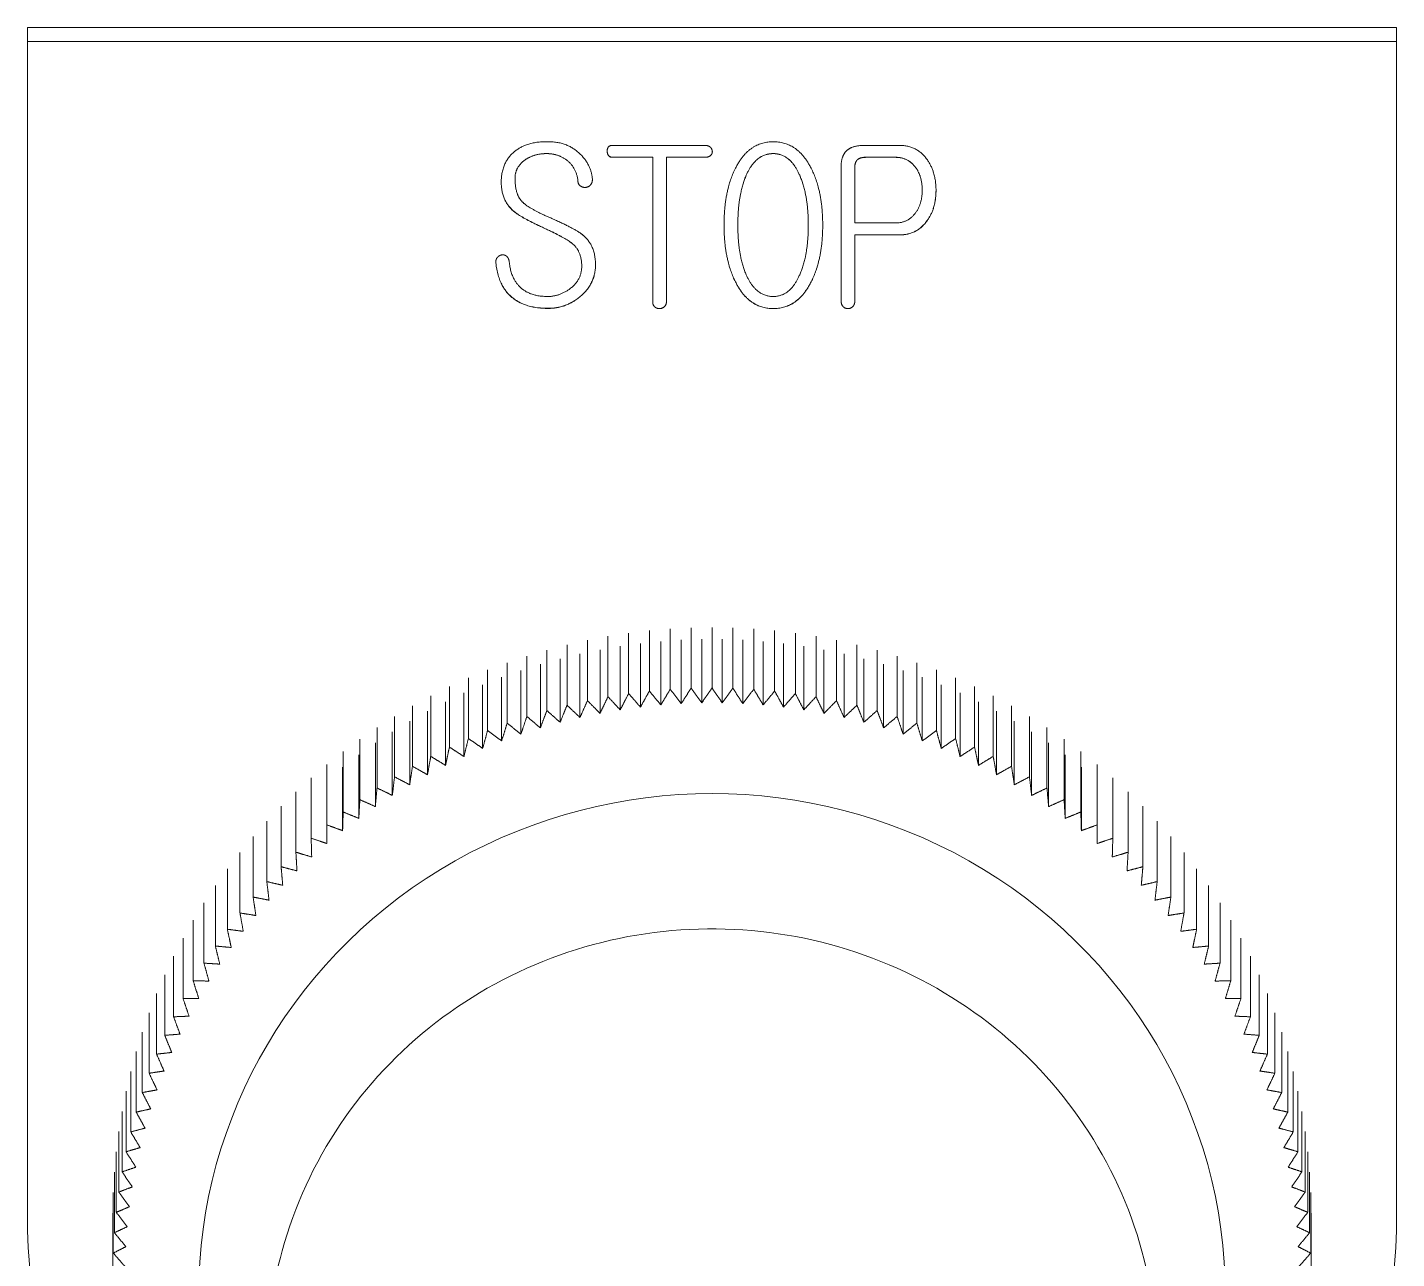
# Model space of a CAD drawing. Header units: millimetres. Extents: x 4969 to 37601, y -771 to 6478.
# Drawn here: x 28664.49 to 28704.49, y 1461.8 to 1497.78 of the extents above; entities that cross this region are included whole.
import ezdxf

# ---------------------------------------------------------------- set-up
doc = ezdxf.new("R2010")
doc.units = ezdxf.units.MM
doc.header["$LTSCALE"] = 7
doc.header["$MEASUREMENT"] = 0
doc.layers.add('REMOTE BOX ASSY(OP)$0$가시적인 것(ISO)', color=3, linetype='CONTINUOUS', lineweight=5)

msp = doc.modelspace()

# ---------------------------------------------------------------- linework, layer by layer
at = {"layer": 'REMOTE BOX ASSY(OP)$0$가시적인 것(ISO)'}
for p, q in [((28664.492, 1497.362, -0.01), (28664.492, 1497.778, -0.01)), ((28664.492, 1497.778, -0.01), (28704.492, 1497.778, -0.01)), ((28704.492, 1497.362, -0.01), (28704.492, 1497.778, -0.01)), ((28664.492, 1497.362, -0.01), (28704.492, 1497.362, -0.01)), ((28664.492, 1463.127, -0.01), (28664.492, 1497.362, -0.01)), ((28704.492, 1497.362, -0.01), (28704.492, 1463.127, -0.01)), ((28679.637, 1494.436, -0.01), (28679.715, 1494.436, -0.01)), ((28681.586, 1494.329, -0.01), (28684.294, 1494.329, -0.01)), ((28688.937, 1494.329, -0.01), (28689.967, 1494.329, -0.01)), ((28679.022, 1493.898, -0.01), (28679.022, 1493.9, -0.01)), ((28680.272, 1493.879, -0.01), (28680.272, 1493.881, -0.01)), ((28682.759, 1493.982, -0.01), (28681.586, 1493.982, -0.01)), ((28682.759, 1493.98, -0.01), (28681.586, 1493.98, -0.01)), ((28682.759, 1493.98, -0.01), (28682.759, 1493.982, -0.01)), ((28682.759, 1489.755, -0.01), (28682.759, 1493.98, -0.01)), ((28683.16, 1493.98, -0.01), (28683.16, 1493.982, -0.01)), ((28684.294, 1493.982, -0.01), (28683.16, 1493.982, -0.01)), ((28683.16, 1493.98, -0.01), (28683.16, 1489.755, -0.01)), ((28684.294, 1493.98, -0.01), (28683.16, 1493.98, -0.01)), ((28688.264, 1489.78, -0.01), (28688.264, 1493.708, -0.01)), ((28688.665, 1493.695, -0.01), (28688.665, 1493.697, -0.01)), ((28688.665, 1493.695, -0.01), (28688.665, 1492.061, -0.01)), ((28689.851, 1493.982, -0.01), (28688.989, 1493.982, -0.01)), ((28689.851, 1493.98, -0.01), (28688.989, 1493.98, -0.01)), ((28678.737, 1493.366, -0.01), (28678.737, 1493.368, -0.01)), ((28680.654, 1493.138, -0.01), (28680.654, 1493.14, -0.01)), ((28680.803, 1493.1, -0.01), (28680.803, 1493.102, -0.01)), ((28690.634, 1493.017, -0.01), (28690.634, 1493.019, -0.01)), ((28688.665, 1492.061, -0.01), (28689.851, 1492.061, -0.01)), ((28679.566, 1491.921, -0.01), (28679.566, 1491.923, -0.01)), ((28679.63, 1491.892, -0.01), (28679.566, 1491.923, -0.01)), ((28679.63, 1491.89, -0.01), (28679.566, 1491.921, -0.01)), ((28679.63, 1491.89, -0.01), (28679.63, 1491.892, -0.01)), ((28685.246, 1491.997, -0.01), (28685.246, 1491.999, -0.01)), ((28687.305, 1491.997, -0.01), (28687.305, 1491.999, -0.01)), ((28688.665, 1491.712, -0.01), (28688.665, 1491.714, -0.01)), ((28689.967, 1491.714, -0.01), (28688.665, 1491.714, -0.01)), ((28688.665, 1491.712, -0.01), (28688.665, 1489.78, -0.01)), ((28689.967, 1491.712, -0.01), (28688.665, 1491.712, -0.01)), ((28678.18, 1490.895, -0.01), (28678.18, 1490.897, -0.01)), ((28680.686, 1490.8, -0.01), (28680.686, 1490.802, -0.01)), ((28682.817, 1489.609, -0.01), (28682.817, 1489.611, -0.01)), ((28688.322, 1489.615, -0.01), (28688.322, 1489.617, -0.01)), ((28682.056, 1480.078, -0.01), (28682.056, 1478.31, -0.01)), ((28682.662, 1480.15, -0.01), (28682.662, 1478.383, -0.01)), ((28683.271, 1480.203, -0.01), (28683.271, 1478.435, -0.01)), ((28683.881, 1480.234, -0.01), (28683.881, 1478.467, -0.01)), ((28684.492, 1480.244, -0.01), (28684.492, 1478.477, -0.01)), ((28685.102, 1478.467, -0.01), (28685.102, 1480.234, -0.01)), ((28685.712, 1480.203, -0.01), (28685.712, 1478.435, -0.01)), ((28686.321, 1480.15, -0.01), (28686.321, 1478.383, -0.01)), ((28686.927, 1480.078, -0.01), (28686.927, 1478.31, -0.01)), ((28680.258, 1479.736, -0.01), (28680.258, 1477.968, -0.01)), ((28680.853, 1479.87, -0.01), (28680.853, 1478.103, -0.01)), ((28681.453, 1479.984, -0.01), (28681.453, 1478.217, -0.01)), ((28681.81, 1479.691, -0.01), (28681.81, 1477.833, -0.01)), ((28682.402, 1479.773, -0.01), (28682.402, 1477.914, -0.01)), ((28682.997, 1479.834, -0.01), (28682.997, 1477.976, -0.01)), ((28683.594, 1479.875, -0.01), (28683.594, 1478.016, -0.01)), ((28684.192, 1479.895, -0.01), (28684.192, 1478.037, -0.01)), ((28684.791, 1478.037, -0.01), (28684.791, 1479.895, -0.01)), ((28685.389, 1479.875, -0.01), (28685.389, 1478.016, -0.01)), ((28685.986, 1479.834, -0.01), (28685.986, 1477.976, -0.01)), ((28686.581, 1479.773, -0.01), (28686.581, 1477.914, -0.01)), ((28687.174, 1479.691, -0.01), (28687.174, 1477.833, -0.01)), ((28687.531, 1479.984, -0.01), (28687.531, 1478.217, -0.01)), ((28688.13, 1479.87, -0.01), (28688.13, 1478.103, -0.01)), ((28688.725, 1479.736, -0.01), (28688.725, 1477.968, -0.01)), ((28678.506, 1479.212, -0.01), (28678.506, 1477.445, -0.01)), ((28679.084, 1479.406, -0.01), (28679.084, 1477.639, -0.01)), ((28679.668, 1479.581, -0.01), (28679.668, 1477.814, -0.01)), ((28680.054, 1479.326, -0.01), (28680.054, 1477.468, -0.01)), ((28680.635, 1479.468, -0.01), (28680.635, 1477.61, -0.01)), ((28681.22, 1479.59, -0.01), (28681.22, 1477.731, -0.01)), ((28687.763, 1479.59, -0.01), (28687.763, 1477.731, -0.01)), ((28688.349, 1479.468, -0.01), (28688.349, 1477.61, -0.01)), ((28688.929, 1479.326, -0.01), (28688.929, 1477.468, -0.01)), ((28689.315, 1479.581, -0.01), (28689.315, 1477.814, -0.01)), ((28689.9, 1479.406, -0.01), (28689.9, 1477.639, -0.01)), ((28690.477, 1479.212, -0.01), (28690.477, 1477.445, -0.01)), ((28677.936, 1478.998, -0.01), (28677.936, 1477.231, -0.01)), ((28678.91, 1478.984, -0.01), (28678.91, 1477.126, -0.01)), ((28679.479, 1479.165, -0.01), (28679.479, 1477.307, -0.01)), ((28689.505, 1479.165, -0.01), (28689.505, 1477.307, -0.01)), ((28690.074, 1478.984, -0.01), (28690.074, 1477.126, -0.01)), ((28691.047, 1478.998, -0.01), (28691.047, 1477.231, -0.01)), ((28676.82, 1478.512, -0.01), (28676.82, 1476.745, -0.01)), ((28677.374, 1478.764, -0.01), (28677.374, 1476.997, -0.01)), ((28677.792, 1478.565, -0.01), (28677.792, 1476.706, -0.01)), ((28678.347, 1478.784, -0.01), (28678.347, 1476.925, -0.01)), ((28690.636, 1478.784, -0.01), (28690.636, 1476.925, -0.01)), ((28691.191, 1478.565, -0.01), (28691.191, 1476.706, -0.01)), ((28691.61, 1478.764, -0.01), (28691.61, 1476.997, -0.01)), ((28692.163, 1478.512, -0.01), (28692.163, 1476.745, -0.01)), ((28676.276, 1478.241, -0.01), (28676.276, 1476.473, -0.01)), ((28676.708, 1478.07, -0.01), (28676.708, 1476.211, -0.01)), ((28677.246, 1478.327, -0.01), (28677.246, 1476.468, -0.01)), ((28691.738, 1478.327, -0.01), (28691.738, 1476.468, -0.01)), ((28692.276, 1478.07, -0.01), (28692.276, 1476.211, -0.01)), ((28692.707, 1478.241, -0.01), (28692.707, 1476.473, -0.01)), ((28675.218, 1477.643, -0.01), (28675.218, 1475.876, -0.01)), ((28675.742, 1477.951, -0.01), (28675.742, 1476.184, -0.01)), ((28676.179, 1477.795, -0.01), (28676.179, 1475.937, -0.01)), ((28692.804, 1477.795, -0.01), (28692.804, 1475.937, -0.01)), ((28693.242, 1477.951, -0.01), (28693.242, 1476.184, -0.01)), ((28693.765, 1477.643, -0.01), (28693.765, 1475.876, -0.01)), ((28674.706, 1477.318, -0.01), (28674.706, 1475.55, -0.01)), ((28675.661, 1477.502, -0.01), (28675.661, 1475.644, -0.01)), ((28693.323, 1477.502, -0.01), (28693.323, 1475.644, -0.01)), ((28694.278, 1477.318, -0.01), (28694.278, 1475.55, -0.01)), ((28674.205, 1476.975, -0.01), (28674.205, 1475.208, -0.01)), ((28674.657, 1476.865, -0.01), (28674.657, 1475.006, -0.01)), ((28675.153, 1477.192, -0.01), (28675.153, 1475.334, -0.01)), ((28693.83, 1477.192, -0.01), (28693.83, 1475.334, -0.01)), ((28694.326, 1476.865, -0.01), (28694.326, 1475.006, -0.01)), ((28694.778, 1476.975, -0.01), (28694.778, 1475.208, -0.01)), ((28673.718, 1476.615, -0.01), (28673.718, 1474.848, -0.01)), ((28674.173, 1476.521, -0.01), (28674.173, 1474.662, -0.01)), ((28694.81, 1476.521, -0.01), (28694.81, 1474.662, -0.01)), ((28695.266, 1476.615, -0.01), (28695.266, 1474.848, -0.01)), ((28673.243, 1476.239, -0.01), (28673.243, 1474.472, -0.01)), ((28673.701, 1476.16, -0.01), (28673.701, 1474.302, -0.01)), ((28695.282, 1476.16, -0.01), (28695.282, 1474.302, -0.01)), ((28695.741, 1476.239, -0.01), (28695.741, 1474.472, -0.01)), ((28672.782, 1475.847, -0.01), (28672.782, 1474.08, -0.01)), ((28696.202, 1475.847, -0.01), (28696.202, 1474.08, -0.01)), ((28672.335, 1475.44, -0.01), (28672.335, 1473.673, -0.01)), ((28696.648, 1475.44, -0.01), (28696.648, 1473.673, -0.01)), ((28671.903, 1475.017, -0.01), (28671.903, 1473.25, -0.01)), ((28697.08, 1475.017, -0.01), (28697.08, 1473.25, -0.01)), ((28671.487, 1474.581, -0.01), (28671.487, 1472.813, -0.01)), ((28697.497, 1474.581, -0.01), (28697.497, 1472.813, -0.01)), ((28671.086, 1474.13, -0.01), (28671.086, 1472.362, -0.01)), ((28697.898, 1474.13, -0.01), (28697.898, 1472.362, -0.01)), ((28670.702, 1473.665, -0.01), (28670.702, 1471.898, -0.01)), ((28698.282, 1473.665, -0.01), (28698.282, 1471.898, -0.01)), ((28670.334, 1473.188, -0.01), (28670.334, 1471.421, -0.01)), ((28698.65, 1473.188, -0.01), (28698.65, 1471.421, -0.01)), ((28669.984, 1472.699, -0.01), (28669.984, 1470.931, -0.01)), ((28699, 1472.699, -0.01), (28699, 1470.931, -0.01)), ((28669.651, 1472.198, -0.01), (28669.651, 1470.43, -0.01)), ((28699.333, 1472.198, -0.01), (28699.333, 1470.43, -0.01)), ((28669.336, 1471.685, -0.01), (28669.336, 1469.918, -0.01)), ((28699.647, 1471.685, -0.01), (28699.647, 1469.918, -0.01)), ((28669.04, 1471.163, -0.01), (28669.04, 1469.396, -0.01)), ((28699.943, 1471.163, -0.01), (28699.943, 1469.396, -0.01)), ((28668.763, 1470.63, -0.01), (28668.763, 1468.863, -0.01)), ((28700.221, 1470.63, -0.01), (28700.221, 1468.863, -0.01)), ((28668.505, 1470.089, -0.01), (28668.505, 1468.322, -0.01)), ((28700.479, 1470.089, -0.01), (28700.479, 1468.322, -0.01)), ((28668.266, 1469.539, -0.01), (28668.266, 1467.772, -0.01)), ((28700.717, 1469.539, -0.01), (28700.717, 1467.772, -0.01)), ((28668.047, 1468.981, -0.01), (28668.047, 1467.214, -0.01)), ((28700.936, 1468.981, -0.01), (28700.936, 1467.214, -0.01)), ((28667.848, 1468.416, -0.01), (28667.848, 1466.649, -0.01)), ((28701.135, 1468.416, -0.01), (28701.135, 1466.649, -0.01)), ((28667.67, 1467.845, -0.01), (28667.67, 1466.078, -0.01)), ((28701.314, 1467.845, -0.01), (28701.314, 1466.078, -0.01)), ((28667.512, 1467.268, -0.01), (28667.512, 1465.5, -0.01)), ((28701.472, 1467.268, -0.01), (28701.472, 1465.5, -0.01)), ((28667.374, 1466.686, -0.01), (28667.374, 1464.918, -0.01)), ((28701.609, 1466.686, -0.01), (28701.609, 1464.918, -0.01)), ((28667.258, 1466.099, -0.01), (28667.258, 1464.332, -0.01)), ((28701.726, 1466.099, -0.01), (28701.726, 1464.332, -0.01)), ((28667.162, 1465.509, -0.01), (28667.162, 1463.742, -0.01)), ((28701.821, 1465.509, -0.01), (28701.821, 1463.742, -0.01)), ((28667.088, 1464.916, -0.01), (28667.088, 1463.149, -0.01)), ((28701.896, 1464.916, -0.01), (28701.896, 1463.149, -0.01)), ((28667.034, 1464.321, -0.01), (28667.034, 1462.553, -0.01)), ((28701.949, 1464.321, -0.01), (28701.949, 1462.553, -0.01)), ((28667.002, 1463.724, -0.01), (28667.002, 1461.957, -0.01)), ((28701.981, 1463.724, -0.01), (28701.981, 1461.957, -0.01)), ((28666.992, 1463.127, -0.01), (28666.992, 1461.359, -0.01)), ((28701.992, 1463.127, -0.01), (28701.992, 1461.359, -0.01))]:
    msp.add_line(p, q, dxfattribs=at)
for centre, major_axis, start_param, end_param in [((28684.492, 1460.715, -0.01), (15, 0), 0, 3.141593), ((28684.492, 1463.127, -0.01), (20, 0), 3.141593, 6.283185)]:
    msp.add_ellipse(centre, major_axis=major_axis, ratio=0.978148, start_param=start_param, end_param=end_param, dxfattribs=at)
for points in [[(28678.711, 1494.139, -0.01), (28679.067, 1494.436, -0.01), (28679.637, 1494.436, -0.01)], [(28679.715, 1494.436, -0.01), (28680.265, 1494.436, -0.01), (28680.634, 1494.082, -0.01)], [(28685.194, 1493.695, -0.01), (28685.582, 1494.436, -0.01), (28686.282, 1494.436, -0.01)], [(28686.282, 1494.436, -0.01), (28686.981, 1494.436, -0.01), (28687.37, 1493.695, -0.01)], [(28678.335, 1493.252, -0.01), (28678.335, 1493.822, -0.01), (28678.711, 1494.139, -0.01)], [(28679.656, 1494.09, -0.01), (28679.294, 1494.09, -0.01), (28679.022, 1493.9, -0.01)], [(28679.656, 1494.088, -0.01), (28679.294, 1494.088, -0.01), (28679.022, 1493.898, -0.01)], [(28680.272, 1493.881, -0.01), (28680.012, 1494.09, -0.01), (28679.656, 1494.09, -0.01)], [(28680.272, 1493.879, -0.01), (28680.012, 1494.088, -0.01), (28679.656, 1494.088, -0.01)], [(28680.634, 1494.082, -0.01), (28680.958, 1493.771, -0.01), (28680.997, 1493.353, -0.01)], [(28681.431, 1494.158, -0.01), (28681.424, 1494.329, -0.01), (28681.586, 1494.329, -0.01)], [(28681.431, 1494.16, -0.01), (28681.431, 1494.166, -0.01), (28681.431, 1494.172, -0.01)], [(28681.586, 1493.982, -0.01), (28681.437, 1493.982, -0.01), (28681.431, 1494.16, -0.01)], [(28681.586, 1493.98, -0.01), (28681.437, 1493.98, -0.01), (28681.431, 1494.158, -0.01)], [(28684.294, 1494.329, -0.01), (28684.378, 1494.329, -0.01), (28684.443, 1494.278, -0.01)], [(28684.455, 1494.039, -0.01), (28684.397, 1493.982, -0.01), (28684.294, 1493.982, -0.01)], [(28684.455, 1494.037, -0.01), (28684.397, 1493.98, -0.01), (28684.294, 1493.98, -0.01)], [(28684.443, 1494.278, -0.01), (28684.494, 1494.227, -0.01), (28684.501, 1494.158, -0.01)], [(28684.501, 1494.158, -0.01), (28684.507, 1494.088, -0.01), (28684.455, 1494.037, -0.01)], [(28684.502, 1494.143, -0.01), (28684.501, 1494.084, -0.01), (28684.455, 1494.039, -0.01)], [(28686.282, 1494.09, -0.01), (28685.77, 1494.09, -0.01), (28685.492, 1493.456, -0.01)], [(28686.282, 1494.088, -0.01), (28685.77, 1494.088, -0.01), (28685.492, 1493.454, -0.01)], [(28687.053, 1493.456, -0.01), (28686.781, 1494.09, -0.01), (28686.282, 1494.09, -0.01)], [(28687.053, 1493.454, -0.01), (28686.781, 1494.088, -0.01), (28686.282, 1494.088, -0.01)], [(28688.264, 1493.708, -0.01), (28688.264, 1494.012, -0.01), (28688.413, 1494.164, -0.01)], [(28688.413, 1494.164, -0.01), (28688.581, 1494.329, -0.01), (28688.937, 1494.329, -0.01)], [(28689.967, 1494.329, -0.01), (28690.479, 1494.329, -0.01), (28690.77, 1493.923, -0.01)], [(28679.022, 1493.9, -0.01), (28678.737, 1493.691, -0.01), (28678.737, 1493.368, -0.01)], [(28679.022, 1493.898, -0.01), (28678.737, 1493.689, -0.01), (28678.737, 1493.366, -0.01)], [(28680.576, 1493.273, -0.01), (28680.544, 1493.653, -0.01), (28680.272, 1493.881, -0.01)], [(28680.576, 1493.271, -0.01), (28680.544, 1493.651, -0.01), (28680.272, 1493.879, -0.01)], [(28684.844, 1491.997, -0.01), (28684.844, 1493.03, -0.01), (28685.194, 1493.695, -0.01)], [(28687.37, 1493.695, -0.01), (28687.726, 1493.03, -0.01), (28687.726, 1491.997, -0.01)], [(28688.73, 1493.9, -0.01), (28688.665, 1493.83, -0.01), (28688.665, 1493.697, -0.01)], [(28688.73, 1493.898, -0.01), (28688.665, 1493.828, -0.01), (28688.665, 1493.695, -0.01)], [(28688.989, 1493.982, -0.01), (28688.808, 1493.982, -0.01), (28688.73, 1493.9, -0.01)], [(28688.989, 1493.98, -0.01), (28688.808, 1493.98, -0.01), (28688.73, 1493.898, -0.01)], [(28690.44, 1493.685, -0.01), (28690.22, 1493.982, -0.01), (28689.851, 1493.982, -0.01)], [(28690.44, 1493.682, -0.01), (28690.22, 1493.98, -0.01), (28689.851, 1493.98, -0.01)], [(28690.634, 1493.019, -0.01), (28690.634, 1493.418, -0.01), (28690.44, 1493.685, -0.01)], [(28690.634, 1493.017, -0.01), (28690.634, 1493.416, -0.01), (28690.44, 1493.682, -0.01)], [(28690.77, 1493.923, -0.01), (28691.036, 1493.556, -0.01), (28691.036, 1493.011, -0.01)], [(28678.678, 1492.422, -0.01), (28678.335, 1492.732, -0.01), (28678.335, 1493.252, -0.01)], [(28678.678, 1492.424, -0.01), (28678.336, 1492.734, -0.01), (28678.335, 1493.252, -0.01)], [(28678.737, 1493.366, -0.01), (28678.737, 1492.922, -0.01), (28678.918, 1492.713, -0.01)], [(28680.654, 1493.14, -0.01), (28680.582, 1493.184, -0.01), (28680.576, 1493.273, -0.01)], [(28680.654, 1493.138, -0.01), (28680.582, 1493.182, -0.01), (28680.576, 1493.271, -0.01)], [(28680.997, 1493.353, -0.01), (28681.003, 1493.245, -0.01), (28680.945, 1493.176, -0.01)], [(28680.998, 1493.333, -0.01), (28680.997, 1493.24, -0.01), (28680.945, 1493.178, -0.01)], [(28685.492, 1493.456, -0.01), (28685.246, 1492.886, -0.01), (28685.246, 1491.999, -0.01)], [(28685.492, 1493.454, -0.01), (28685.246, 1492.884, -0.01), (28685.246, 1491.997, -0.01)], [(28687.305, 1491.999, -0.01), (28687.305, 1492.886, -0.01), (28687.053, 1493.456, -0.01)], [(28687.305, 1491.997, -0.01), (28687.305, 1492.884, -0.01), (28687.053, 1493.454, -0.01)], [(28680.803, 1493.102, -0.01), (28680.718, 1493.095, -0.01), (28680.654, 1493.14, -0.01)], [(28680.803, 1493.1, -0.01), (28680.718, 1493.093, -0.01), (28680.654, 1493.138, -0.01)], [(28680.945, 1493.178, -0.01), (28680.893, 1493.114, -0.01), (28680.803, 1493.102, -0.01)], [(28680.945, 1493.176, -0.01), (28680.893, 1493.112, -0.01), (28680.803, 1493.1, -0.01)], [(28690.44, 1492.358, -0.01), (28690.634, 1492.631, -0.01), (28690.634, 1493.017, -0.01)], [(28691.036, 1493.011, -0.01), (28691.036, 1492.479, -0.01), (28690.77, 1492.118, -0.01)], [(28691.036, 1493.011, -0.01), (28691.035, 1492.48, -0.01), (28690.77, 1492.12, -0.01)], [(28679.566, 1491.923, -0.01), (28678.898, 1492.227, -0.01), (28678.678, 1492.424, -0.01)], [(28679.566, 1491.921, -0.01), (28678.898, 1492.225, -0.01), (28678.678, 1492.422, -0.01)], [(28678.918, 1492.713, -0.01), (28679.099, 1492.504, -0.01), (28679.708, 1492.238, -0.01)], [(28679.708, 1492.238, -0.01), (28680.505, 1491.896, -0.01), (28680.738, 1491.693, -0.01)], [(28689.851, 1492.061, -0.01), (28690.22, 1492.061, -0.01), (28690.44, 1492.358, -0.01)], [(28690.77, 1492.12, -0.01), (28690.479, 1491.714, -0.01), (28689.967, 1491.714, -0.01)], [(28690.77, 1492.118, -0.01), (28690.479, 1491.712, -0.01), (28689.967, 1491.712, -0.01)], [(28680.44, 1491.436, -0.01), (28680.259, 1491.6, -0.01), (28679.63, 1491.892, -0.01)], [(28680.44, 1491.433, -0.01), (28680.259, 1491.598, -0.01), (28679.63, 1491.89, -0.01)], [(28680.738, 1491.693, -0.01), (28681.088, 1491.395, -0.01), (28681.088, 1490.838, -0.01)], [(28685.194, 1490.306, -0.01), (28684.844, 1490.971, -0.01), (28684.844, 1491.997, -0.01)], [(28685.194, 1490.308, -0.01), (28684.844, 1490.972, -0.01), (28684.844, 1491.997, -0.01)], [(28685.246, 1491.997, -0.01), (28685.246, 1491.117, -0.01), (28685.492, 1490.547, -0.01)], [(28687.053, 1490.547, -0.01), (28687.305, 1491.117, -0.01), (28687.305, 1491.997, -0.01)], [(28687.726, 1491.997, -0.01), (28687.726, 1490.971, -0.01), (28687.37, 1490.306, -0.01)], [(28687.726, 1491.997, -0.01), (28687.726, 1490.972, -0.01), (28687.37, 1490.308, -0.01)], [(28680.686, 1490.802, -0.01), (28680.686, 1491.207, -0.01), (28680.44, 1491.436, -0.01)], [(28680.686, 1490.8, -0.01), (28680.686, 1491.205, -0.01), (28680.44, 1491.433, -0.01)], [(28678.18, 1490.895, -0.01), (28678.167, 1490.996, -0.01), (28678.225, 1491.06, -0.01)], [(28678.18, 1490.897, -0.01), (28678.177, 1490.915, -0.01), (28678.177, 1490.932, -0.01)], [(28678.672, 1489.871, -0.01), (28678.244, 1490.207, -0.01), (28678.18, 1490.897, -0.01)], [(28678.672, 1489.869, -0.01), (28678.244, 1490.204, -0.01), (28678.18, 1490.895, -0.01)], [(28678.225, 1491.06, -0.01), (28678.277, 1491.117, -0.01), (28678.354, 1491.129, -0.01)], [(28678.354, 1491.129, -0.01), (28678.432, 1491.136, -0.01), (28678.49, 1491.091, -0.01)], [(28678.49, 1491.091, -0.01), (28678.555, 1491.034, -0.01), (28678.568, 1490.927, -0.01)], [(28678.568, 1490.927, -0.01), (28678.62, 1490.401, -0.01), (28678.937, 1490.141, -0.01)], [(28681.088, 1490.838, -0.01), (28681.088, 1490.268, -0.01), (28680.621, 1489.894, -0.01)], [(28681.088, 1490.838, -0.01), (28681.087, 1490.269, -0.01), (28680.621, 1489.896, -0.01)], [(28680.317, 1490.122, -0.01), (28680.686, 1490.375, -0.01), (28680.686, 1490.8, -0.01)], [(28685.492, 1490.547, -0.01), (28685.77, 1489.913, -0.01), (28686.282, 1489.913, -0.01)], [(28686.282, 1489.913, -0.01), (28686.781, 1489.913, -0.01), (28687.053, 1490.547, -0.01)], [(28678.937, 1490.141, -0.01), (28679.216, 1489.913, -0.01), (28679.695, 1489.913, -0.01)], [(28679.695, 1489.913, -0.01), (28680.019, 1489.913, -0.01), (28680.317, 1490.122, -0.01)], [(28686.282, 1489.56, -0.01), (28685.582, 1489.56, -0.01), (28685.194, 1490.308, -0.01)], [(28686.282, 1489.558, -0.01), (28685.582, 1489.558, -0.01), (28685.194, 1490.306, -0.01)], [(28687.37, 1490.308, -0.01), (28686.981, 1489.56, -0.01), (28686.282, 1489.56, -0.01)], [(28687.37, 1490.306, -0.01), (28686.981, 1489.558, -0.01), (28686.282, 1489.558, -0.01)], [(28679.708, 1489.567, -0.01), (28679.047, 1489.567, -0.01), (28678.672, 1489.871, -0.01)], [(28679.708, 1489.565, -0.01), (28679.047, 1489.565, -0.01), (28678.672, 1489.869, -0.01)], [(28680.621, 1489.896, -0.01), (28680.213, 1489.567, -0.01), (28679.708, 1489.567, -0.01)], [(28680.621, 1489.894, -0.01), (28680.213, 1489.565, -0.01), (28679.708, 1489.565, -0.01)], [(28682.817, 1489.611, -0.01), (28682.759, 1489.668, -0.01), (28682.759, 1489.757, -0.01)], [(28682.817, 1489.609, -0.01), (28682.759, 1489.666, -0.01), (28682.759, 1489.755, -0.01)], [(28682.959, 1489.56, -0.01), (28682.875, 1489.56, -0.01), (28682.817, 1489.611, -0.01)], [(28682.959, 1489.558, -0.01), (28682.875, 1489.558, -0.01), (28682.817, 1489.609, -0.01)], [(28683.095, 1489.611, -0.01), (28683.037, 1489.56, -0.01), (28682.959, 1489.56, -0.01)], [(28683.095, 1489.609, -0.01), (28683.037, 1489.558, -0.01), (28682.959, 1489.558, -0.01)], [(28683.16, 1489.757, -0.01), (28683.16, 1489.668, -0.01), (28683.095, 1489.611, -0.01)], [(28683.16, 1489.755, -0.01), (28683.16, 1489.666, -0.01), (28683.095, 1489.609, -0.01)], [(28688.322, 1489.617, -0.01), (28688.264, 1489.681, -0.01), (28688.264, 1489.782, -0.01)], [(28688.322, 1489.615, -0.01), (28688.264, 1489.679, -0.01), (28688.264, 1489.78, -0.01)], [(28688.465, 1489.56, -0.01), (28688.38, 1489.56, -0.01), (28688.322, 1489.617, -0.01)], [(28688.465, 1489.558, -0.01), (28688.38, 1489.558, -0.01), (28688.322, 1489.615, -0.01)], [(28688.601, 1489.617, -0.01), (28688.542, 1489.56, -0.01), (28688.465, 1489.56, -0.01)], [(28688.601, 1489.615, -0.01), (28688.542, 1489.558, -0.01), (28688.465, 1489.558, -0.01)], [(28688.665, 1489.782, -0.01), (28688.665, 1489.681, -0.01), (28688.601, 1489.617, -0.01)], [(28688.665, 1489.78, -0.01), (28688.665, 1489.679, -0.01), (28688.601, 1489.615, -0.01)]]:
    msp.add_open_spline(points, degree=2, dxfattribs=at)
for points, weights in [([(28683.271, 1478.435, -0.01), (28683.133, 1478.203, -0.01), (28682.997, 1477.976, -0.01)], [1, 1.0001030976, 1.00002561969]), ([(28683.594, 1478.016, -0.01), (28683.434, 1478.223, -0.01), (28683.271, 1478.435, -0.01)], [1.00002561969, 1.00010309761, 1]), ([(28683.881, 1478.467, -0.01), (28683.736, 1478.239, -0.01), (28683.594, 1478.016, -0.01)], [1, 1.0001030976, 1.00002561969]), ([(28684.192, 1478.037, -0.01), (28684.038, 1478.249, -0.01), (28683.881, 1478.467, -0.01)], [1.00002561969, 1.0001030976, 1]), ([(28684.492, 1478.477, -0.01), (28684.341, 1478.254, -0.01), (28684.192, 1478.037, -0.01)], [1, 1.00010309762, 1.00002561969]), ([(28684.791, 1478.037, -0.01), (28684.643, 1478.254, -0.01), (28684.492, 1478.477, -0.01)], [1.00002561969, 1.00010309761, 1]), ([(28685.102, 1478.467, -0.01), (28684.945, 1478.249, -0.01), (28684.791, 1478.037, -0.01)], [1, 1.0001030976, 1.00002561969]), ([(28685.389, 1478.016, -0.01), (28685.247, 1478.239, -0.01), (28685.102, 1478.467, -0.01)], [1.00002561969, 1.0001030976, 1]), ([(28685.712, 1478.435, -0.01), (28685.549, 1478.223, -0.01), (28685.389, 1478.016, -0.01)], [1, 1.0001030976, 1.00002561969]), ([(28685.986, 1477.976, -0.01), (28685.851, 1478.203, -0.01), (28685.712, 1478.435, -0.01)], [1.00002561969, 1.0001030976, 1]), ([(28680.853, 1478.103, -0.01), (28680.743, 1477.853, -0.01), (28680.635, 1477.61, -0.01)], [1, 1.0001030976, 1.00002561969]), ([(28681.22, 1477.731, -0.01), (28681.039, 1477.915, -0.01), (28680.853, 1478.103, -0.01)], [1.00002561969, 1.0001030976, 1]), ([(28681.453, 1478.217, -0.01), (28681.335, 1477.971, -0.01), (28681.22, 1477.731, -0.01)], [1, 1.0001030976, 1.00002561969]), ([(28681.81, 1477.833, -0.01), (28681.633, 1478.023, -0.01), (28681.453, 1478.217, -0.01)], [1.00002561969, 1.0001030976, 1]), ([(28682.056, 1478.31, -0.01), (28681.932, 1478.069, -0.01), (28681.81, 1477.833, -0.01)], [1, 1.00010309761, 1.00002561969]), ([(28682.402, 1477.914, -0.01), (28682.231, 1478.11, -0.01), (28682.056, 1478.31, -0.01)], [1.00002561969, 1.0001030976, 1]), ([(28682.662, 1478.383, -0.01), (28682.531, 1478.146, -0.01), (28682.402, 1477.914, -0.01)], [1, 1.0001030976, 1.00002561969]), ([(28682.997, 1477.976, -0.01), (28682.832, 1478.177, -0.01), (28682.662, 1478.383, -0.01)], [1.00002561969, 1.00010309761, 1]), ([(28686.321, 1478.383, -0.01), (28686.152, 1478.177, -0.01), (28685.986, 1477.976, -0.01)], [1, 1.0001030976, 1.00002561969]), ([(28686.581, 1477.914, -0.01), (28686.452, 1478.146, -0.01), (28686.321, 1478.383, -0.01)], [1.00002561969, 1.0001030976, 1]), ([(28686.927, 1478.31, -0.01), (28686.753, 1478.11, -0.01), (28686.581, 1477.914, -0.01)], [1, 1.0001030976, 1.00002561969]), ([(28687.174, 1477.833, -0.01), (28687.052, 1478.069, -0.01), (28686.927, 1478.31, -0.01)], [1.00002561969, 1.0001030976, 1]), ([(28687.531, 1478.217, -0.01), (28687.35, 1478.023, -0.01), (28687.174, 1477.833, -0.01)], [1, 1.0001030976, 1.00002561969]), ([(28687.763, 1477.731, -0.01), (28687.648, 1477.971, -0.01), (28687.531, 1478.217, -0.01)], [1.00002561969, 1.0001030976, 1]), ([(28688.13, 1478.103, -0.01), (28687.945, 1477.915, -0.01), (28687.763, 1477.731, -0.01)], [1, 1.0001030976, 1.00002561969]), ([(28688.349, 1477.61, -0.01), (28688.241, 1477.853, -0.01), (28688.13, 1478.103, -0.01)], [1.00002561969, 1.00010309761, 1]), ([(28679.084, 1477.639, -0.01), (28678.996, 1477.379, -0.01), (28678.91, 1477.126, -0.01)], [1, 1.0001030976, 1.00002561969]), ([(28679.479, 1477.307, -0.01), (28679.283, 1477.471, -0.01), (28679.084, 1477.639, -0.01)], [1.00002561969, 1.0001030976, 1]), ([(28679.668, 1477.814, -0.01), (28679.572, 1477.557, -0.01), (28679.479, 1477.307, -0.01)], [1, 1.0001030976, 1.00002561969]), ([(28680.054, 1477.468, -0.01), (28679.863, 1477.639, -0.01), (28679.668, 1477.814, -0.01)], [1.00002561969, 1.00010309761, 1]), ([(28680.258, 1477.968, -0.01), (28680.155, 1477.715, -0.01), (28680.054, 1477.468, -0.01)], [1, 1.0001030976, 1.00002561969]), ([(28680.635, 1477.61, -0.01), (28680.448, 1477.787, -0.01), (28680.258, 1477.968, -0.01)], [1.00002561969, 1.0001030976, 1]), ([(28688.725, 1477.968, -0.01), (28688.535, 1477.787, -0.01), (28688.349, 1477.61, -0.01)], [1, 1.00010309759, 1.00002561969]), ([(28688.929, 1477.468, -0.01), (28688.828, 1477.715, -0.01), (28688.725, 1477.968, -0.01)], [1.00002561969, 1.0001030976, 1]), ([(28689.315, 1477.814, -0.01), (28689.12, 1477.639, -0.01), (28688.929, 1477.468, -0.01)], [1, 1.0001030976, 1.00002561969]), ([(28689.505, 1477.307, -0.01), (28689.411, 1477.557, -0.01), (28689.315, 1477.814, -0.01)], [1.00002561969, 1.00010309761, 1]), ([(28689.9, 1477.639, -0.01), (28689.7, 1477.471, -0.01), (28689.505, 1477.307, -0.01)], [1, 1.00010309761, 1.00002561969]), ([(28690.074, 1477.126, -0.01), (28689.988, 1477.379, -0.01), (28689.9, 1477.639, -0.01)], [1.00002561969, 1.0001030976, 1]), ([(28677.936, 1477.231, -0.01), (28677.863, 1476.965, -0.01), (28677.792, 1476.706, -0.01)], [1, 1.0001030976, 1.00002561969]), ([(28678.347, 1476.925, -0.01), (28678.144, 1477.076, -0.01), (28677.936, 1477.231, -0.01)], [1.00002561969, 1.0001030976, 1]), ([(28678.506, 1477.445, -0.01), (28678.426, 1477.182, -0.01), (28678.347, 1476.925, -0.01)], [1, 1.00010309761, 1.00002561969]), ([(28678.91, 1477.126, -0.01), (28678.71, 1477.283, -0.01), (28678.506, 1477.445, -0.01)], [1.00002561968, 1.00010309759, 1]), ([(28690.477, 1477.445, -0.01), (28690.273, 1477.283, -0.01), (28690.074, 1477.126, -0.01)], [1, 1.00010309761, 1.00002561969]), ([(28690.636, 1476.925, -0.01), (28690.558, 1477.182, -0.01), (28690.477, 1477.445, -0.01)], [1.00002561969, 1.0001030976, 1]), ([(28691.047, 1477.231, -0.01), (28690.84, 1477.076, -0.01), (28690.636, 1476.925, -0.01)], [1, 1.0001030976, 1.00002561969]), ([(28691.191, 1476.706, -0.01), (28691.12, 1476.965, -0.01), (28691.047, 1477.231, -0.01)], [1.00002561969, 1.0001030976, 1]), ([(28677.374, 1476.997, -0.01), (28677.309, 1476.73, -0.01), (28677.246, 1476.468, -0.01)], [1, 1.0001030976, 1.00002561969]), ([(28677.792, 1476.706, -0.01), (28677.585, 1476.85, -0.01), (28677.374, 1476.997, -0.01)], [1.00002561969, 1.0001030976, 1]), ([(28691.61, 1476.997, -0.01), (28691.398, 1476.85, -0.01), (28691.191, 1476.706, -0.01)], [1, 1.00010309761, 1.00002561969]), ([(28691.738, 1476.468, -0.01), (28691.674, 1476.73, -0.01), (28691.61, 1476.997, -0.01)], [1.00002561969, 1.0001030976, 1]), ([(28676.276, 1476.473, -0.01), (28676.227, 1476.202, -0.01), (28676.179, 1475.937, -0.01)], [1, 1.00010309761, 1.00002561969]), ([(28676.708, 1476.211, -0.01), (28676.494, 1476.341, -0.01), (28676.276, 1476.473, -0.01)], [1.00002561969, 1.0001030976, 1]), ([(28676.82, 1476.745, -0.01), (28676.763, 1476.475, -0.01), (28676.708, 1476.211, -0.01)], [1, 1.00010309762, 1.00002561969]), ([(28677.246, 1476.468, -0.01), (28677.035, 1476.605, -0.01), (28676.82, 1476.745, -0.01)], [1.00002561969, 1.0001030976, 1]), ([(28692.163, 1476.745, -0.01), (28691.948, 1476.605, -0.01), (28691.738, 1476.468, -0.01)], [1, 1.0001030976, 1.00002561969]), ([(28692.276, 1476.211, -0.01), (28692.22, 1476.475, -0.01), (28692.163, 1476.745, -0.01)], [1.00002561969, 1.00010309761, 1]), ([(28692.707, 1476.473, -0.01), (28692.489, 1476.341, -0.01), (28692.276, 1476.211, -0.01)], [1, 1.0001030976, 1.00002561969]), ([(28692.804, 1475.937, -0.01), (28692.756, 1476.202, -0.01), (28692.707, 1476.473, -0.01)], [1.00002561969, 1.0001030976, 1]), ([(28675.742, 1476.184, -0.01), (28675.701, 1475.911, -0.01), (28675.661, 1475.644, -0.01)], [1, 1.0001030976, 1.00002561969]), ([(28676.179, 1475.937, -0.01), (28675.963, 1476.059, -0.01), (28675.742, 1476.184, -0.01)], [1.00002561969, 1.0001030976, 1]), ([(28693.242, 1476.184, -0.01), (28693.021, 1476.059, -0.01), (28692.804, 1475.937, -0.01)], [1, 1.0001030976, 1.00002561969]), ([(28693.323, 1475.644, -0.01), (28693.283, 1475.911, -0.01), (28693.242, 1476.184, -0.01)], [1.00002561969, 1.0001030976, 1]), ([(28675.218, 1475.876, -0.01), (28675.185, 1475.602, -0.01), (28675.153, 1475.334, -0.01)], [1, 1.0001030976, 1.00002561969]), ([(28675.661, 1475.644, -0.01), (28675.442, 1475.758, -0.01), (28675.218, 1475.876, -0.01)], [1.00002561969, 1.0001030976, 1]), ([(28693.765, 1475.876, -0.01), (28693.542, 1475.758, -0.01), (28693.323, 1475.644, -0.01)], [1, 1.0001030976, 1.00002561969]), ([(28693.83, 1475.334, -0.01), (28693.798, 1475.602, -0.01), (28693.765, 1475.876, -0.01)], [1.00002561969, 1.00010309761, 1]), ([(28674.205, 1475.208, -0.01), (28674.189, 1474.932, -0.01), (28674.173, 1474.662, -0.01)], [1, 1.00010309761, 1.00002561969]), ([(28674.657, 1475.006, -0.01), (28674.434, 1475.106, -0.01), (28674.205, 1475.208, -0.01)], [1.00002561969, 1.0001030976, 1]), ([(28674.706, 1475.55, -0.01), (28674.681, 1475.275, -0.01), (28674.657, 1475.006, -0.01)], [1, 1.0001030976, 1.00002561969]), ([(28675.153, 1475.334, -0.01), (28674.932, 1475.441, -0.01), (28674.706, 1475.55, -0.01)], [1.00002561969, 1.00010309761, 1]), ([(28694.278, 1475.55, -0.01), (28694.052, 1475.441, -0.01), (28693.83, 1475.334, -0.01)], [1, 1.0001030976, 1.00002561969]), ([(28694.326, 1475.006, -0.01), (28694.302, 1475.275, -0.01), (28694.278, 1475.55, -0.01)], [1.00002561969, 1.0001030976, 1]), ([(28694.778, 1475.208, -0.01), (28694.55, 1475.106, -0.01), (28694.326, 1475.006, -0.01)], [1, 1.0001030976, 1.00002561969]), ([(28694.81, 1474.662, -0.01), (28694.794, 1474.932, -0.01), (28694.778, 1475.208, -0.01)], [1.00002561969, 1.0001030976, 1]), ([(28673.718, 1474.848, -0.01), (28673.709, 1474.572, -0.01), (28673.701, 1474.302, -0.01)], [1, 1.0001030976, 1.00002561969]), ([(28674.173, 1474.662, -0.01), (28673.948, 1474.754, -0.01), (28673.718, 1474.848, -0.01)], [1.00002561969, 1.0001030976, 1]), ([(28695.266, 1474.848, -0.01), (28695.036, 1474.754, -0.01), (28694.81, 1474.662, -0.01)], [1, 1.0001030976, 1.00002561969]), ([(28695.282, 1474.302, -0.01), (28695.274, 1474.572, -0.01), (28695.266, 1474.848, -0.01)], [1.00002561969, 1.00010309761, 1]), ([(28673.243, 1474.472, -0.01), (28673.243, 1474.196, -0.01), (28673.243, 1473.926, -0.01)], [1, 1.0001030976, 1.00002561969]), ([(28673.701, 1474.302, -0.01), (28673.475, 1474.386, -0.01), (28673.243, 1474.472, -0.01)], [1.00002561969, 1.00010309761, 1]), ([(28695.741, 1474.472, -0.01), (28695.509, 1474.386, -0.01), (28695.282, 1474.302, -0.01)], [1, 1.0001030976, 1.00002561969]), ([(28695.741, 1473.926, -0.01), (28695.741, 1474.196, -0.01), (28695.741, 1474.472, -0.01)], [1.00002561969, 1.00010309761, 1]), ([(28672.782, 1474.08, -0.01), (28672.79, 1473.804, -0.01), (28672.798, 1473.534, -0.01)], [1, 1.00010309761, 1.00002561969]), ([(28673.243, 1473.926, -0.01), (28673.015, 1474.002, -0.01), (28672.782, 1474.08, -0.01)], [1.00002561969, 1.0001030976, 1]), ([(28696.202, 1474.08, -0.01), (28695.969, 1474.002, -0.01), (28695.741, 1473.926, -0.01)], [1, 1.0001030976, 1.00002561969]), ([(28696.185, 1473.534, -0.01), (28696.193, 1473.804, -0.01), (28696.202, 1474.08, -0.01)], [1.00002561969, 1.00010309761, 1]), ([(28672.335, 1473.673, -0.01), (28672.352, 1473.397, -0.01), (28672.368, 1473.127, -0.01)], [1, 1.0001030976, 1.00002561969]), ([(28672.798, 1473.534, -0.01), (28672.569, 1473.602, -0.01), (28672.335, 1473.673, -0.01)], [1.00002561969, 1.0001030976, 1]), ([(28696.648, 1473.673, -0.01), (28696.414, 1473.602, -0.01), (28696.185, 1473.534, -0.01)], [1, 1.00010309761, 1.00002561969]), ([(28696.616, 1473.127, -0.01), (28696.632, 1473.397, -0.01), (28696.648, 1473.673, -0.01)], [1.00002561969, 1.00010309761, 1]), ([(28671.903, 1473.25, -0.01), (28671.928, 1472.975, -0.01), (28671.952, 1472.706, -0.01)], [1, 1.00010309761, 1.00002561969]), ([(28672.368, 1473.127, -0.01), (28672.138, 1473.188, -0.01), (28671.903, 1473.25, -0.01)], [1.00002561969, 1.00010309761, 1]), ([(28697.08, 1473.25, -0.01), (28696.846, 1473.188, -0.01), (28696.616, 1473.127, -0.01)], [1, 1.0001030976, 1.00002561969]), ([(28697.032, 1472.706, -0.01), (28697.056, 1472.975, -0.01), (28697.08, 1473.25, -0.01)], [1.00002561969, 1.00010309761, 1]), ([(28671.487, 1472.813, -0.01), (28671.519, 1472.539, -0.01), (28671.551, 1472.271, -0.01)], [1, 1.0001030976, 1.00002561969]), ([(28671.952, 1472.706, -0.01), (28671.722, 1472.759, -0.01), (28671.487, 1472.813, -0.01)], [1.00002561969, 1.00010309761, 1]), ([(28697.497, 1472.813, -0.01), (28697.262, 1472.759, -0.01), (28697.032, 1472.706, -0.01)], [1, 1.00010309761, 1.00002561969]), ([(28697.432, 1472.271, -0.01), (28697.464, 1472.539, -0.01), (28697.497, 1472.813, -0.01)], [1.00002561969, 1.00010309761, 1]), ([(28671.086, 1472.362, -0.01), (28671.127, 1472.089, -0.01), (28671.167, 1471.823, -0.01)], [1, 1.0001030976, 1.00002561969]), ([(28671.551, 1472.271, -0.01), (28671.321, 1472.316, -0.01), (28671.086, 1472.362, -0.01)], [1.00002561969, 1.0001030976, 1]), ([(28697.898, 1472.362, -0.01), (28697.662, 1472.316, -0.01), (28697.432, 1472.271, -0.01)], [1, 1.0001030976, 1.00002561969]), ([(28697.817, 1471.823, -0.01), (28697.857, 1472.089, -0.01), (28697.898, 1472.362, -0.01)], [1.00002561969, 1.00010309761, 1]), ([(28670.702, 1471.898, -0.01), (28670.75, 1471.627, -0.01), (28670.798, 1471.361, -0.01)], [1, 1.0001030976, 1.00002561969]), ([(28671.167, 1471.823, -0.01), (28670.937, 1471.86, -0.01), (28670.702, 1471.898, -0.01)], [1.00002561969, 1.0001030976, 1]), ([(28698.282, 1471.898, -0.01), (28698.047, 1471.86, -0.01), (28697.817, 1471.823, -0.01)], [1, 1.0001030976, 1.00002561969]), ([(28698.185, 1471.361, -0.01), (28698.233, 1471.627, -0.01), (28698.282, 1471.898, -0.01)], [1.00002561969, 1.0001030976, 1]), ([(28670.334, 1471.421, -0.01), (28670.391, 1471.151, -0.01), (28670.447, 1470.888, -0.01)], [1, 1.0001030976, 1.00002561969]), ([(28670.798, 1471.361, -0.01), (28670.569, 1471.39, -0.01), (28670.334, 1471.421, -0.01)], [1.00002561969, 1.0001030976, 1]), ([(28698.65, 1471.421, -0.01), (28698.415, 1471.39, -0.01), (28698.185, 1471.361, -0.01)], [1, 1.0001030976, 1.00002561969]), ([(28698.537, 1470.888, -0.01), (28698.593, 1471.151, -0.01), (28698.65, 1471.421, -0.01)], [1.00002561969, 1.0001030976, 1]), ([(28669.984, 1470.931, -0.01), (28670.048, 1470.664, -0.01), (28670.112, 1470.402, -0.01)], [1, 1.0001030976, 1.00002561969]), ([(28670.447, 1470.888, -0.01), (28670.217, 1470.909, -0.01), (28669.984, 1470.931, -0.01)], [1.00002561969, 1.00010309761, 1]), ([(28699, 1470.931, -0.01), (28698.766, 1470.909, -0.01), (28698.537, 1470.888, -0.01)], [1, 1.00010309759, 1.00002561969]), ([(28698.872, 1470.402, -0.01), (28698.935, 1470.664, -0.01), (28699, 1470.931, -0.01)], [1.00002561969, 1.00010309759, 1]), ([(28669.651, 1470.43, -0.01), (28669.724, 1470.165, -0.01), (28669.795, 1469.906, -0.01)], [1, 1.0001030976, 1.00002561969]), ([(28670.112, 1470.402, -0.01), (28669.884, 1470.416, -0.01), (28669.651, 1470.43, -0.01)], [1.00002561969, 1.0001030976, 1]), ([(28699.333, 1470.43, -0.01), (28699.1, 1470.416, -0.01), (28698.872, 1470.402, -0.01)], [1, 1.0001030976, 1.00002561969]), ([(28699.189, 1469.906, -0.01), (28699.26, 1470.165, -0.01), (28699.333, 1470.43, -0.01)], [1.00002561969, 1.00010309761, 1]), ([(28669.336, 1469.918, -0.01), (28669.417, 1469.656, -0.01), (28669.496, 1469.399, -0.01)], [1, 1.00010309761, 1.00002561969]), ([(28669.795, 1469.906, -0.01), (28669.568, 1469.912, -0.01), (28669.336, 1469.918, -0.01)], [1.00002561969, 1.00010309761, 1]), ([(28699.647, 1469.918, -0.01), (28699.416, 1469.912, -0.01), (28699.189, 1469.906, -0.01)], [1, 1.0001030976, 1.00002561969]), ([(28699.488, 1469.399, -0.01), (28699.567, 1469.656, -0.01), (28699.647, 1469.918, -0.01)], [1.00002561969, 1.00010309761, 1]), ([(28669.496, 1469.399, -0.01), (28669.27, 1469.397, -0.01), (28669.04, 1469.396, -0.01)], [1.00002561969, 1.0001030976, 1]), ([(28669.04, 1469.396, -0.01), (28669.128, 1469.136, -0.01), (28669.215, 1468.882, -0.01)], [1, 1.00010309762, 1.00002561969]), ([(28699.943, 1469.396, -0.01), (28699.713, 1469.397, -0.01), (28699.488, 1469.399, -0.01)], [1, 1.00010309761, 1.00002561969]), ([(28699.769, 1468.882, -0.01), (28699.855, 1469.136, -0.01), (28699.943, 1469.396, -0.01)], [1.00002561969, 1.0001030976, 1]), ([(28669.215, 1468.882, -0.01), (28668.991, 1468.872, -0.01), (28668.763, 1468.863, -0.01)], [1.00002561969, 1.00010309761, 1]), ([(28668.763, 1468.863, -0.01), (28668.858, 1468.607, -0.01), (28668.952, 1468.356, -0.01)], [1, 1.0001030976, 1.00002561969]), ([(28700.221, 1468.863, -0.01), (28699.992, 1468.872, -0.01), (28699.769, 1468.882, -0.01)], [1, 1.0001030976, 1.00002561969]), ([(28700.031, 1468.356, -0.01), (28700.125, 1468.607, -0.01), (28700.221, 1468.863, -0.01)], [1.00002561969, 1.0001030976, 1]), ([(28668.952, 1468.356, -0.01), (28668.731, 1468.339, -0.01), (28668.505, 1468.322, -0.01)], [1.00002561969, 1.00010309761, 1]), ([(28668.505, 1468.322, -0.01), (28668.608, 1468.069, -0.01), (28668.709, 1467.821, -0.01)], [1, 1.00010309761, 1.00002561969]), ([(28700.479, 1468.322, -0.01), (28700.253, 1468.339, -0.01), (28700.031, 1468.356, -0.01)], [1, 1.0001030976, 1.00002561969]), ([(28700.275, 1467.821, -0.01), (28700.376, 1468.069, -0.01), (28700.479, 1468.322, -0.01)], [1.00002561969, 1.00010309761, 1]), ([(28668.709, 1467.821, -0.01), (28668.49, 1467.796, -0.01), (28668.266, 1467.772, -0.01)], [1.00002561969, 1.0001030976, 1]), ([(28668.266, 1467.772, -0.01), (28668.376, 1467.522, -0.01), (28668.485, 1467.278, -0.01)], [1, 1.00010309761, 1.00002561969]), ([(28700.717, 1467.772, -0.01), (28700.494, 1467.796, -0.01), (28700.275, 1467.821, -0.01)], [1, 1.00010309761, 1.00002561969]), ([(28700.499, 1467.278, -0.01), (28700.607, 1467.522, -0.01), (28700.717, 1467.772, -0.01)], [1.00002561969, 1.0001030976, 1]), ([(28668.485, 1467.278, -0.01), (28668.268, 1467.246, -0.01), (28668.047, 1467.214, -0.01)], [1.00002561969, 1.0001030976, 1]), ([(28668.047, 1467.214, -0.01), (28668.165, 1466.968, -0.01), (28668.28, 1466.728, -0.01)], [1, 1.00010309761, 1.00002561969]), ([(28700.936, 1467.214, -0.01), (28700.715, 1467.246, -0.01), (28700.499, 1467.278, -0.01)], [1, 1.0001030976, 1.00002561969]), ([(28700.704, 1466.728, -0.01), (28700.819, 1466.968, -0.01), (28700.936, 1467.214, -0.01)], [1.00002561969, 1.0001030976, 1]), ([(28668.28, 1466.728, -0.01), (28668.066, 1466.689, -0.01), (28667.848, 1466.649, -0.01)], [1.00002561969, 1.0001030976, 1]), ([(28667.848, 1466.649, -0.01), (28667.973, 1466.407, -0.01), (28668.095, 1466.172, -0.01)], [1, 1.00010309761, 1.00002561969]), ([(28701.135, 1466.649, -0.01), (28700.917, 1466.689, -0.01), (28700.704, 1466.728, -0.01)], [1, 1.00010309761, 1.00002561969]), ([(28700.889, 1466.172, -0.01), (28701.011, 1466.407, -0.01), (28701.135, 1466.649, -0.01)], [1.00002561969, 1.0001030976, 1]), ([(28668.095, 1466.172, -0.01), (28667.884, 1466.125, -0.01), (28667.67, 1466.078, -0.01)], [1.00002561969, 1.0001030976, 1]), ([(28667.67, 1466.078, -0.01), (28667.801, 1465.84, -0.01), (28667.93, 1465.609, -0.01)], [1, 1.0001030976, 1.00002561969]), ([(28701.314, 1466.078, -0.01), (28701.099, 1466.125, -0.01), (28700.889, 1466.172, -0.01)], [1, 1.0001030976, 1.00002561969]), ([(28701.053, 1465.609, -0.01), (28701.182, 1465.84, -0.01), (28701.314, 1466.078, -0.01)], [1.00002561969, 1.0001030976, 1]), ([(28667.93, 1465.609, -0.01), (28667.723, 1465.555, -0.01), (28667.512, 1465.5, -0.01)], [1.00002561969, 1.0001030976, 1]), ([(28701.472, 1465.5, -0.01), (28701.261, 1465.555, -0.01), (28701.053, 1465.609, -0.01)], [1, 1.0001030976, 1.00002561969]), ([(28667.512, 1465.5, -0.01), (28667.65, 1465.268, -0.01), (28667.785, 1465.041, -0.01)], [1, 1.0001030976, 1.00002561969]), ([(28701.198, 1465.041, -0.01), (28701.334, 1465.268, -0.01), (28701.472, 1465.5, -0.01)], [1.00002561969, 1.0001030976, 1]), ([(28667.785, 1465.041, -0.01), (28667.582, 1464.98, -0.01), (28667.374, 1464.918, -0.01)], [1.00002561969, 1.0001030976, 1]), ([(28667.374, 1464.918, -0.01), (28667.519, 1464.691, -0.01), (28667.661, 1464.468, -0.01)], [1, 1.0001030976, 1.00002561969]), ([(28701.609, 1464.918, -0.01), (28701.402, 1464.98, -0.01), (28701.198, 1465.041, -0.01)], [1, 1.0001030976, 1.00002561969]), ([(28701.323, 1464.468, -0.01), (28701.465, 1464.691, -0.01), (28701.609, 1464.918, -0.01)], [1.00002561969, 1.00010309761, 1]), ([(28667.661, 1464.468, -0.01), (28667.461, 1464.4, -0.01), (28667.258, 1464.332, -0.01)], [1.00002561969, 1.0001030976, 1]), ([(28701.726, 1464.332, -0.01), (28701.522, 1464.4, -0.01), (28701.323, 1464.468, -0.01)], [1, 1.0001030976, 1.00002561969]), ([(28667.258, 1464.332, -0.01), (28667.409, 1464.109, -0.01), (28667.557, 1463.892, -0.01)], [1, 1.0001030976, 1.00002561969]), ([(28701.427, 1463.892, -0.01), (28701.575, 1464.109, -0.01), (28701.726, 1464.332, -0.01)], [1.00002561969, 1.0001030976, 1]), ([(28667.557, 1463.892, -0.01), (28667.361, 1463.817, -0.01), (28667.162, 1463.742, -0.01)], [1.00002561969, 1.0001030976, 1]), ([(28667.162, 1463.742, -0.01), (28667.319, 1463.524, -0.01), (28667.474, 1463.312, -0.01)], [1, 1.00010309759, 1.00002561969]), ([(28701.821, 1463.742, -0.01), (28701.622, 1463.817, -0.01), (28701.427, 1463.892, -0.01)], [1, 1.00010309761, 1.00002561969]), ([(28701.51, 1463.312, -0.01), (28701.664, 1463.524, -0.01), (28701.821, 1463.742, -0.01)], [1.00002561969, 1.0001030976, 1]), ([(28667.474, 1463.312, -0.01), (28667.283, 1463.231, -0.01), (28667.088, 1463.149, -0.01)], [1.00002561969, 1.00010309761, 1]), ([(28701.896, 1463.149, -0.01), (28701.701, 1463.231, -0.01), (28701.51, 1463.312, -0.01)], [1, 1.0001030976, 1.00002561969]), ([(28667.088, 1463.149, -0.01), (28667.251, 1462.937, -0.01), (28667.411, 1462.73, -0.01)], [1, 1.00010309761, 1.00002561969]), ([(28701.572, 1462.73, -0.01), (28701.733, 1462.937, -0.01), (28701.896, 1463.149, -0.01)], [1.00002561969, 1.00010309761, 1]), ([(28667.411, 1462.73, -0.01), (28667.225, 1462.642, -0.01), (28667.034, 1462.553, -0.01)], [1.00002561969, 1.00010309761, 1]), ([(28667.034, 1462.553, -0.01), (28667.204, 1462.347, -0.01), (28667.369, 1462.146, -0.01)], [1, 1.00010309761, 1.00002561969]), ([(28701.949, 1462.553, -0.01), (28701.759, 1462.642, -0.01), (28701.572, 1462.73, -0.01)], [1, 1.00010309761, 1.00002561969]), ([(28701.614, 1462.146, -0.01), (28701.78, 1462.347, -0.01), (28701.949, 1462.553, -0.01)], [1.00002561969, 1.00010309761, 1]), ([(28667.369, 1462.146, -0.01), (28667.188, 1462.052, -0.01), (28667.002, 1461.957, -0.01)], [1.00002561969, 1.0001030976, 1]), ([(28701.981, 1461.957, -0.01), (28701.796, 1462.052, -0.01), (28701.614, 1462.146, -0.01)], [1, 1.0001030976, 1.00002561969]), ([(28667.002, 1461.957, -0.01), (28667.177, 1461.756, -0.01), (28667.348, 1461.561, -0.01)], [1, 1.00010309761, 1.00002561969]), ([(28701.635, 1461.561, -0.01), (28701.806, 1461.756, -0.01), (28701.981, 1461.957, -0.01)], [1.00002561969, 1.00010309761, 1])]:
    msp.add_rational_spline(points, weights, degree=2, dxfattribs=at)
msp.add_open_spline([(28697.492, 1458.74, -0.01), (28697.492, 1460.096, -0.01), (28697.267, 1461.453, -0.01), (28696.391, 1464.027, -0.01), (28695.741, 1465.245, -0.01), (28694.079, 1467.419, -0.01), (28693.07, 1468.374, -0.01), (28690.795, 1469.924, -0.01), (28689.53, 1470.52, -0.01), (28686.874, 1471.292, -0.01), (28685.483, 1471.469, -0.01), (28682.715, 1471.387, -0.01), (28681.338, 1471.128, -0.01), (28678.737, 1470.202, -0.01), (28677.513, 1469.534, -0.01), (28675.341, 1467.857, -0.01), (28674.393, 1466.847, -0.01), (28672.869, 1464.586, -0.01), (28672.294, 1463.334, -0.01), (28671.641, 1460.956, -0.01), (28671.492, 1459.848, -0.01), (28671.492, 1458.74, -0.01)], degree=3, knots=[0, 0, 0, 0, 0.321159, 0.321159, 0.642065, 0.642065, 0.962346, 0.962346, 1.281932, 1.281932, 1.601016, 1.601016, 1.919945, 1.919945, 2.239101, 2.239101, 2.558808, 2.558808, 2.87922, 2.87922, 3.141593, 3.141593, 3.141593, 3.141593], dxfattribs=at)

doc.saveas('drawing.dxf')
